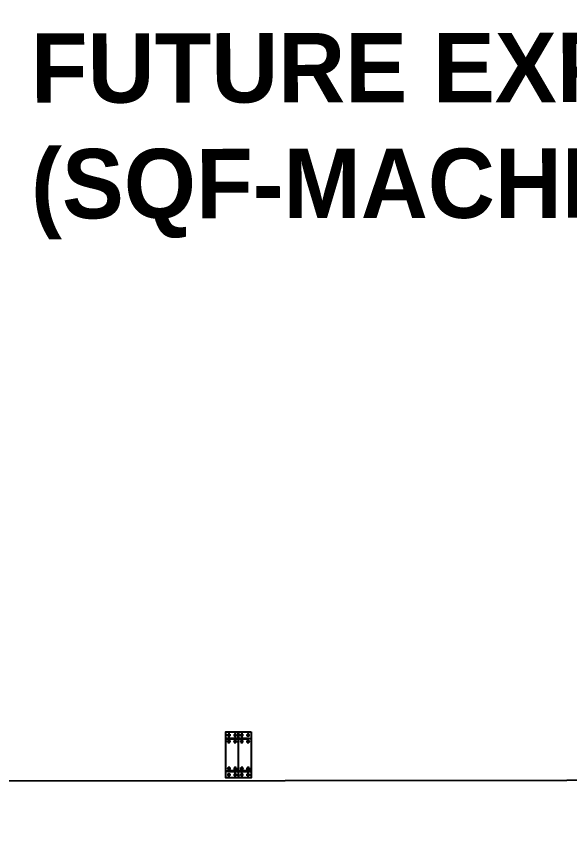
# Model space of a CAD drawing. Header units: feet. Extents: x -99009 to 3252343, y -11094690 to 9035152.
# Drawn here: x 2469504 to 2478156, y -1939134 to -1926198 of the extents above; entities that cross this region are included whole.
import ezdxf

# ---------------------------------------------------------------- set-up
doc = ezdxf.new("R2010")
doc.units = ezdxf.units.FT
doc.layers.add('1', color=1, linetype='Continuous')
doc.layers.add('GANGWAY', color=51, linetype='Continuous', lineweight=25)
doc.styles.get("Standard").update_dxf_attribs({"font": 'GOTHICB.TTF'})

# ---------------------------------------------------------------- blocks, each defined once
blk = doc.blocks.new('24')
h = blk.add_hatch(color=7)
h.dxf.hatch_style = 1
edge = h.paths.add_edge_path()
edge.add_ellipse((0, 0), major_axis=(15, 0), ratio=1, start_angle=0, end_angle=360)
at = {"color": 1}
for p, q in [((-30, 0), (30, 0)), ((0, 30), (0, -30))]:
    blk.add_line(p, q, dxfattribs=at)
at = {"color": 7}
blk.add_circle((0, 0), 15, dxfattribs=at)
blk = doc.blocks.new('zw$CD60')
at = {"color": 1}
for p, rotation in [((-50, 50), 270), ((50, -50), 90.00000000000001)]:
    blk.add_blockref('24', p, dxfattribs=dict(at, rotation=rotation))
at = {"color": 1, "xscale": -1}
for p, rotation in [((50, 50), 89.99999999999982), ((-50, -50), 270)]:
    blk.add_blockref('24', p, dxfattribs=dict(at, rotation=rotation))
blk = doc.blocks.new('FC1624E')
at = {"color": 1}
blk.add_lwpolyline([(1043586, 507084), (1043586, 507804), (1043986, 507804), (1043986, 507084)], close=True, dxfattribs=at)
at = {"color": 4}
for points in [[(1043784, 507704), (1043789, 507704), (1043789, 507804), (1043784, 507804)], [(1043649, 507704), (1043586, 507704), (1043586, 507694), (1043649, 507694)], [(1043924, 507704), (1043986, 507704), (1043986, 507694), (1043924, 507694)], [(1043649, 507184), (1043586, 507184), (1043586, 507194), (1043649, 507194)], [(1043784, 507184), (1043789, 507184), (1043789, 507084), (1043784, 507084)], [(1043924, 507184), (1043986, 507184), (1043986, 507194), (1043924, 507194)]]:
    blk.add_lwpolyline(points, close=True, dxfattribs=at)
at = {"color": 3}
blk.add_lwpolyline([(1043649, 507184), (1043924, 507184), (1043924, 507194), (1043789, 507194), (1043789, 507694), (1043924, 507694), (1043924, 507704), (1043649, 507704), (1043649, 507694), (1043784, 507694), (1043784, 507194), (1043649, 507194)], close=True, dxfattribs=at)
at = {"color": 1, "xscale": -1, "rotation": 180}
for p in [(1043686, 507704), (1043886, 507704)]:
    blk.add_blockref('zw$CD60', p, dxfattribs=at)
at = {"color": 1}
for p in [(1043686, 507184), (1043886, 507184)]:
    blk.add_blockref('zw$CD60', p, dxfattribs=at)

msp = doc.modelspace()

# ---------------------------------------------------------------- linework, layer by layer
at = {"layer": '1'}
msp.add_arc((2520410.24778, -1978395.99612), 100000, 84.1346387202, 194.3871675539, dxfattribs=at)
at = {"layer": 'GANGWAY', "color": 141, "lineweight": -3}
msp.add_lwpolyline([(2509446.22656, -1917334.1328), (2460450.04422, -1917389.76145), (2459859.48208, -1917818.52473), (2459882.58238, -1938164.63184), (2460473.63056, -1938163.96079), (2508969.81322, -1938108.89982), (2509469.49769, -1937830.7058)], close=True, dxfattribs=at)

# ---------------------------------------------------------------- block references
at = {"rotation": 180.0650517140735}
msp.add_blockref('FC1624E', (3516186.50493, -1429120.82711), dxfattribs=at)

# ---------------------------------------------------------------- texts
at = {"insert": (2469728.9405, -1926461.76315), "char_height": 1085.439864, "width": 18056.0857971, "attachment_point": 1, "rotation": 0.065051714}
msp.add_mtext('{FUTURE EXPANTION\\P(SQF-MACHINE SPACE)}', dxfattribs=at)

doc.saveas('drawing.dxf')
